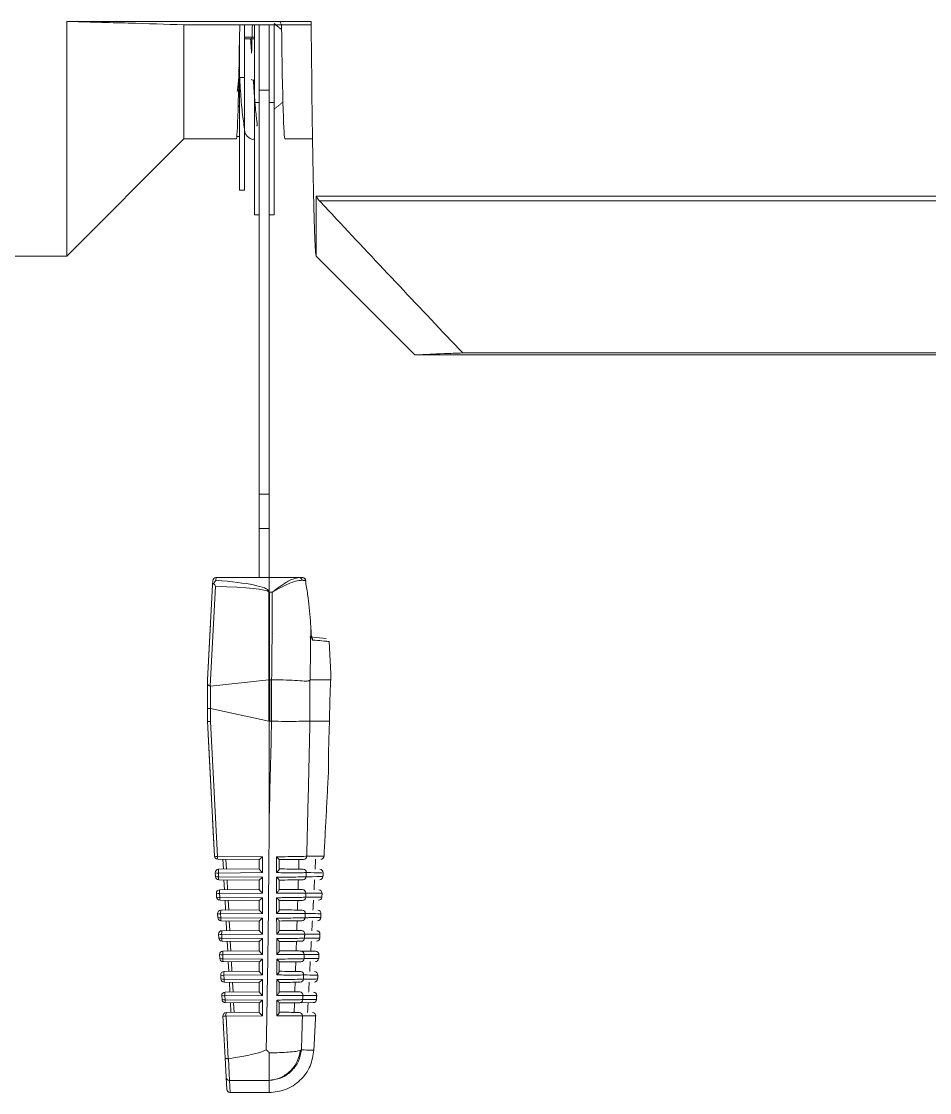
# Model space of a CAD drawing. Extents: x 12.1 to 108.7, y 1 to 80.4.
# Drawn here: x 20.497 to 23.248, y 27.566 to 30.81 of the extents above; entities that cross this region are included whole.
import ezdxf

# ---------------------------------------------------------------- set-up
doc = ezdxf.new("R2010")
doc.units = 0
doc.header["$MEASUREMENT"] = 0
doc.linetypes.add('SLD-Solid', pattern=[0])
doc.layers.add('OBJECT', color=7, linetype='CONTINUOUS')

msp = doc.modelspace()

# ---------------------------------------------------------------- linework, layer by layer
at = {"layer": 'OBJECT', "linetype": 'SLD-Solid', "lineweight": 15}
for p, q in [((20.6343, 30.8105), (21.2798, 30.8105)), ((20.6343, 30.8105), (20.6343, 30.0994)), ((21.1582, 30.8002), (20.9893, 30.8002)), ((20.9893, 30.8002), (20.9893, 30.4544)), ((21.1584, 30.8006), (21.1582, 30.8002)), ((21.1584, 30.8006), (21.2846, 30.8006)), ((21.1727, 30.7628), (21.1727, 30.8006)), ((21.2027, 30.5648), (21.2027, 30.8006)), ((21.2177, 30.5648), (21.2177, 30.8006)), ((21.2477, 30.6018), (21.2477, 30.8006)), ((21.2627, 30.8006), (21.2627, 30.5648)), ((21.2798, 30.8105), (21.2798, 30.8102)), ((21.2798, 30.8102), (21.3748, 30.8102)), ((21.2798, 30.8102), (21.2849, 30.7999)), ((21.2849, 30.7999), (21.3749, 30.7999)), ((21.1577, 30.7654), (21.1577, 30.6403)), ((21.1727, 30.7628), (21.2027, 30.7628)), ((21.1727, 30.7575), (21.1727, 30.7628)), ((21.1727, 30.7575), (21.1727, 30.6403)), ((21.1727, 30.6403), (21.1577, 30.6403)), ((21.1577, 30.2998), (21.1577, 30.6403)), ((21.1727, 30.2998), (21.1727, 30.6403)), ((21.2177, 30.6018), (21.2477, 30.6018)), ((21.2477, 30.5879), (21.2477, 30.6018)), ((21.1577, 30.5918), (21.1545, 30.5918)), ((21.1577, 30.5902), (21.1545, 30.5902)), ((21.2177, 30.5648), (21.2027, 30.5648)), ((21.2027, 30.5648), (21.2027, 30.2243)), ((21.2177, 30.5648), (21.2177, 30.2857)), ((21.2477, 30.5879), (21.2477, 30.5648)), ((21.2627, 30.5648), (21.2477, 30.5648)), ((21.2477, 30.5031), (21.2477, 30.5648)), ((21.2627, 30.2243), (21.2627, 30.5648)), ((21.1535, 30.555), (21.1577, 30.555)), ((21.1535, 30.5517), (21.1577, 30.5517)), ((21.2477, 29.3787), (21.2477, 30.5031)), ((20.6343, 30.0994), (20.9893, 30.4544)), ((20.9893, 30.4544), (21.1478, 30.4544)), ((21.1494, 30.4618), (21.1577, 30.4618)), ((21.3789, 30.4544), (21.2953, 30.4544)), ((21.2177, 29.3787), (21.2177, 30.2857)), ((21.3903, 30.2813), (26.5023, 30.2813)), ((21.3903, 30.2813), (21.3903, 30.0994)), ((26.5113, 30.2673), (21.3998, 30.2673)), ((20.2537, 30.0994), (20.6343, 30.0994)), ((21.3903, 30.0994), (21.689, 29.8007)), ((24.2785, 29.8007), (21.7067, 29.8007)), ((27.5475, 29.8062), (21.8341, 29.8062)), ((21.2177, 29.3787), (21.2477, 29.3787)), ((21.2177, 29.2746), (21.2177, 29.3787)), ((21.2477, 29.2746), (21.2477, 29.3787)), ((21.2177, 29.2746), (21.2477, 29.2746)), ((21.2177, 29.126), (21.2177, 29.2746)), ((21.2477, 29.126), (21.2477, 29.2746)), ((21.0602, 28.816), (21.0758, 29.1043)), ((21.0758, 29.1043), (21.0765, 29.1165)), ((21.0865, 29.1259), (21.0861, 29.1177)), ((21.0954, 29.126), (21.2477, 29.126)), ((21.2477, 29.126), (21.3394, 29.126)), ((21.2477, 29.0846), (21.2477, 29.126)), ((21.0849, 29.0996), (21.0685, 28.7975)), ((21.0746, 29.0826), (21.0745, 29.0795)), ((21.2469, 28.816), (21.2469, 29.0816)), ((21.2485, 29.0816), (21.2485, 28.816)), ((21.2569, 29.0816), (21.2485, 29.0816)), ((21.0694, 28.9863), (21.0602, 28.816)), ((21.2586, 28.9559), (21.2584, 28.9559)), ((21.371, 28.9461), (21.4198, 28.9418)), ((21.3748, 28.9571), (21.3748, 28.9571)), ((21.4342, 28.8339), (21.4289, 28.9324)), ((21.0602, 28.8078), (21.0602, 28.816)), ((21.2461, 28.8159), (21.0699, 28.7972)), ((21.2461, 28.8159), (21.2469, 28.816)), ((21.2461, 28.6914), (21.2461, 28.8159)), ((21.2485, 28.816), (21.2493, 28.816)), ((21.2493, 28.816), (21.2493, 28.691)), ((21.2545, 28.816), (21.2493, 28.816)), ((21.2545, 28.691), (21.2545, 28.816)), ((21.2545, 28.816), (21.255, 28.816)), ((21.371, 28.8155), (21.371, 28.691)), ((21.3717, 28.816), (21.4341, 28.816)), ((21.0602, 28.7302), (21.0602, 28.8078)), ((21.0699, 28.7972), (21.0699, 28.7296)), ((21.0602, 28.691), (21.0602, 28.7302)), ((21.0697, 28.7296), (21.0697, 28.6901)), ((21.0699, 28.7296), (21.0697, 28.7296)), ((21.0699, 28.7296), (21.2461, 28.6914)), ((21.0602, 28.691), (21.0602, 28.691)), ((21.0818, 28.2822), (21.0602, 28.691)), ((21.0602, 28.691), (21.0655, 28.5899)), ((21.0697, 28.6901), (21.0912, 28.2815)), ((21.2477, 28.4024), (21.2477, 28.691)), ((21.2493, 28.691), (21.2545, 28.691)), ((21.2549, 28.691), (21.2545, 28.691)), ((21.3711, 28.691), (21.4306, 28.691)), ((21.4306, 28.691), (21.4306, 28.691)), ((21.0655, 28.5899), (21.0726, 28.456)), ((21.0758, 28.3955), (21.0779, 28.3555)), ((21.0779, 28.3555), (21.0818, 28.2822)), ((21.0912, 28.2815), (21.2272, 28.2804)), ((21.2177, 28.2717), (21.0917, 28.2728)), ((21.1089, 28.2425), (21.1073, 28.2726)), ((21.1167, 28.2725), (21.1183, 28.2425)), ((21.2177, 28.2433), (21.2177, 28.2717)), ((21.2272, 28.2804), (21.2272, 28.2323)), ((21.085, 28.2202), (21.0844, 28.2318)), ((21.2272, 28.2323), (21.0939, 28.2311)), ((21.0939, 28.2311), (21.0945, 28.2195)), ((21.0943, 28.2423), (21.2177, 28.2434)), ((21.0945, 28.2195), (21.2272, 28.2184)), ((21.2177, 28.2097), (21.0949, 28.2107)), ((21.1122, 28.1805), (21.1106, 28.2106)), ((21.12, 28.2105), (21.1216, 28.1806)), ((21.2177, 28.1813), (21.2177, 28.2097)), ((21.2272, 28.2184), (21.2272, 28.1703)), ((21.0883, 28.1582), (21.0877, 28.1698)), ((21.2272, 28.1703), (21.0972, 28.1691)), ((21.0972, 28.1691), (21.0978, 28.1575)), ((21.0976, 28.1804), (21.2177, 28.1814)), ((21.0978, 28.1575), (21.2272, 28.1564)), ((21.2177, 28.1477), (21.0982, 28.1487)), ((21.1154, 28.1185), (21.1139, 28.1486)), ((21.1233, 28.1485), (21.1249, 28.1186)), ((21.2177, 28.1193), (21.2177, 28.1477)), ((21.2272, 28.1564), (21.2272, 28.1083)), ((21.0916, 28.0961), (21.091, 28.1079)), ((21.2272, 28.1083), (21.1004, 28.1072)), ((21.1004, 28.1072), (21.1011, 28.0955)), ((21.1009, 28.1184), (21.2177, 28.1194)), ((21.1011, 28.0955), (21.2272, 28.0944)), ((21.2177, 28.0857), (21.1015, 28.0867)), ((21.1187, 28.0565), (21.1171, 28.0865)), ((21.1266, 28.0865), (21.1281, 28.0566)), ((21.2177, 28.0573), (21.2177, 28.0857)), ((21.2272, 28.0944), (21.2272, 28.0463)), ((21.0949, 28.0341), (21.0942, 28.0459)), ((21.2272, 28.0463), (21.1037, 28.0452)), ((21.1037, 28.0452), (21.1043, 28.0334)), ((21.1041, 28.0564), (21.2177, 28.0574)), ((21.1043, 28.0334), (21.2272, 28.0324)), ((21.2272, 28.0324), (21.2272, 27.9843)), ((21.2177, 28.0237), (21.1048, 28.0246)), ((21.122, 27.9946), (21.1204, 28.0245)), ((21.1298, 28.0244), (21.1314, 27.9947)), ((21.2177, 27.9953), (21.2177, 28.0237)), ((21.0981, 27.9721), (21.0975, 27.9839)), ((21.2272, 27.9843), (21.107, 27.9832)), ((21.107, 27.9832), (21.1076, 27.9714)), ((21.1074, 27.9944), (21.2177, 27.9954)), ((21.1076, 27.9714), (21.2272, 27.9704)), ((21.2272, 27.9704), (21.2272, 27.9223)), ((21.3438, 27.9948), (21.3882, 27.9944)), ((21.2177, 27.9617), (21.108, 27.9626)), ((21.1253, 27.9326), (21.1237, 27.9625)), ((21.1331, 27.9624), (21.1347, 27.9327)), ((21.2177, 27.9333), (21.2177, 27.9617)), ((21.1014, 27.9101), (21.1008, 27.922)), ((21.2272, 27.9223), (21.1103, 27.9213)), ((21.1103, 27.9213), (21.1109, 27.9094)), ((21.1107, 27.9325), (21.2177, 27.9334)), ((21.1109, 27.9094), (21.2272, 27.9084)), ((21.2272, 27.9084), (21.2272, 27.8603)), ((21.2177, 27.8997), (21.1113, 27.9006)), ((21.114, 27.8705), (21.2177, 27.8714)), ((21.1285, 27.8706), (21.127, 27.9005)), ((21.1364, 27.9004), (21.138, 27.8707)), ((21.2177, 27.8713), (21.2177, 27.8997)), ((21.1047, 27.848), (21.1041, 27.86)), ((21.2272, 27.8603), (21.1135, 27.8593)), ((21.1135, 27.8593), (21.1142, 27.8473)), ((21.1142, 27.8473), (21.2272, 27.8464)), ((21.2177, 27.8377), (21.1146, 27.8386)), ((21.1318, 27.8087), (21.1302, 27.8384)), ((21.1397, 27.8383), (21.1412, 27.8087)), ((21.2177, 27.8093), (21.2177, 27.8377)), ((21.2272, 27.8464), (21.2272, 27.7983)), ((21.3401, 27.8382), (21.3811, 27.8386)), ((21.1172, 27.8085), (21.2177, 27.8094)), ((21.114, 27.671), (21.1073, 27.798)), ((21.1073, 27.798), (21.109, 27.7664)), ((21.2272, 27.7983), (21.1168, 27.7973)), ((21.1168, 27.7973), (21.1236, 27.6686)), ((21.1171, 27.6124), (21.114, 27.671)), ((21.1239, 27.6687), (21.1271, 27.6031)), ((21.1171, 27.6124), (21.1191, 27.5755)), ((21.2477, 27.6031), (21.1271, 27.6031)), ((21.1271, 27.6031), (21.1291, 27.566))]:
    msp.add_line(p, q, dxfattribs=at)
at = {"layer": 'OBJECT', "linetype": 'SLD-Solid', "lineweight": 15, "flags": 128}
for points in [[(21.0863, 29.126), (21.0864, 29.126), (21.0865, 29.1259)], [(21.3736, 28.9753), (21.3738, 28.9753), (21.3738, 28.9753)], [(21.3745, 28.9571), (21.3748, 28.9571), (21.3748, 28.9571)], [(21.0602, 28.816), (21.0602, 28.816)], [(21.0602, 28.691), (21.0602, 28.691)]]:
    msp.add_lwpolyline(points, dxfattribs=at)
at = {"layer": 'OBJECT', "linetype": 'SLD-Solid', "lineweight": 15}
for centre, radius, start, end in [((21.202, 30.6571), 0.0245, 247.8268, 271.6856), ((21.0865, 29.116), 0.01, 90.809, 176.8941), ((21.0865, 29.116), 0.00999, 89.9506, 176.8551), ((21.3383, 29.1175), 0.00857, 1.3596, 82.7702), ((21.3491, 29.116), 0.01, 9.2546, 90), ((21.3484, 29.117), 0.00906, 2.8157, 85.6379), ((21.3596, 29.1066), 0.0111, 93.647, 101.4948), ((21.3374, 28.9902), 0.1302, 133.5438, 134.5094), ((21.2485, 28.9658), 0.1158, 89.9998, 90.7808), ((21.3699, 28.9362), 0.01, 2.5491, 44.0319), ((21.0879, 28.3017), 0.0204, 252.3835, 279.2788), ((21.0918, 28.2828), 0.01, 183.0226, 269.5), ((21.1322, 28.2792), 0.041, 176.6853, 189), ((21.3515, 28.2822), 0.00987, 271.1354, 357.7395), ((21.4038, 28.2828), 0.01, 270.5, 353.0416), ((21.0944, 28.2323), 0.01, 90.5, 183.0226), ((21.0906, 28.2512), 0.0204, 252.3835, 279.2788), ((21.1483, 28.2346), 0.0545, 171.8664, 183.6806), ((21.3502, 28.2329), 0.0099, 356.3727, 88.7893), ((21.4011, 28.2323), 0.01, 353.4435, 89.5), ((21.0912, 28.2396), 0.0204, 252.3835, 279.2788), ((21.095, 28.2207), 0.01, 183.0226, 269.5), ((21.1354, 28.2171), 0.041, 176.6853, 189), ((21.3499, 28.2202), 0.00987, 271.1155, 357.7169), ((21.4005, 28.2207), 0.01, 270.5, 353.5539), ((21.0977, 28.1704), 0.01, 90.5, 183.0226), ((21.0939, 28.1893), 0.0204, 252.3835, 279.2788), ((21.1516, 28.1726), 0.0545, 171.8664, 183.6806), ((21.3486, 28.1709), 0.0099, 356.3921, 88.8118), ((21.3979, 28.1704), 0.01, 353.9939, 89.5), ((21.0945, 28.1776), 0.0204, 252.3835, 279.2788), ((21.0983, 28.1587), 0.01, 183.0226, 269.5), ((21.1387, 28.1551), 0.041, 176.6853, 189), ((21.3483, 28.1582), 0.00988, 271.0959, 357.6945), ((21.3973, 28.1587), 0.01, 270.5, 354.0669), ((21.101, 28.1084), 0.01, 90.5, 183.0226), ((21.0971, 28.1273), 0.0204, 252.3835, 279.2788), ((21.1549, 28.1107), 0.0545, 171.8664, 183.6806), ((21.347, 28.1089), 0.00991, 356.4113, 88.834), ((21.3946, 28.1084), 0.01, 354.4978, 89.5), ((21.0978, 28.1156), 0.0204, 252.3835, 279.2788), ((21.1016, 28.0967), 0.01, 183.0226, 269.5), ((21.142, 28.0931), 0.041, 176.6853, 189), ((21.3467, 28.0961), 0.00988, 271.0765, 357.6725), ((21.394, 28.0967), 0.01, 270.5, 354.5807), ((21.1042, 28.0464), 0.01, 90.5, 183.0226), ((21.1004, 28.0653), 0.0204, 252.3835, 279.2788), ((21.101, 28.0536), 0.0204, 252.3835, 279.2788), ((21.1049, 28.0346), 0.01, 183.0226, 269.5), ((21.1581, 28.0487), 0.0545, 171.8664, 183.6806), ((21.1453, 28.0311), 0.041, 176.6853, 189), ((21.345, 28.0341), 0.00988, 271.0575, 357.6507), ((21.3453, 28.0469), 0.00991, 356.4302, 88.8558), ((21.3908, 28.0346), 0.01, 270.5, 355.0953), ((21.3914, 28.0464), 0.01, 355.0037, 89.5), ((21.1075, 27.9844), 0.01, 90.5, 183.0226), ((21.1037, 28.0034), 0.0204, 252.3835, 279.2788), ((21.1043, 27.9915), 0.0204, 252.3835, 279.2788), ((21.1081, 27.9726), 0.01, 183.0226, 269.5), ((21.1614, 27.9867), 0.0545, 171.8664, 183.6806), ((21.1485, 27.969), 0.041, 176.6853, 189), ((21.3433, 27.9721), 0.00989, 271.0387, 357.6293), ((21.3437, 27.9849), 0.00991, 356.4488, 88.8773), ((21.3875, 27.9726), 0.01, 270.5, 355.6107), ((21.3881, 27.9844), 0.01, 355.5116, 89.5), ((21.1108, 27.9225), 0.01, 90.5, 183.0226), ((21.107, 27.9414), 0.0204, 252.3835, 279.2788), ((21.1076, 27.9295), 0.0204, 252.3835, 279.2788), ((21.1114, 27.9106), 0.01, 183.0226, 269.5), ((21.1647, 27.9248), 0.0545, 171.8664, 183.6806), ((21.1518, 27.907), 0.041, 176.6853, 189), ((21.3416, 27.9101), 0.00989, 271.0203, 357.6082), ((21.342, 27.9229), 0.00991, 356.4672, 88.8985), ((21.3843, 27.9106), 0.01, 270.5, 356.1269), ((21.3849, 27.9225), 0.01, 356.0214, 89.5), ((21.114, 27.8605), 0.01, 90.5, 183.0226), ((21.1679, 27.8628), 0.0545, 171.8664, 183.6806), ((21.3402, 27.8609), 0.00992, 356.4854, 88.9194), ((21.3816, 27.8605), 0.01, 356.5294, 89.5), ((21.1102, 27.8794), 0.0204, 252.3835, 279.2788), ((21.1109, 27.8675), 0.0204, 252.3835, 279.2788), ((21.1147, 27.8486), 0.01, 183.0226, 269.5), ((21.1551, 27.845), 0.041, 176.6853, 189), ((21.3399, 27.8481), 0.00989, 271.0021, 357.5873), ((21.381, 27.8486), 0.01, 270.5, 356.6441), ((21.1173, 27.7985), 0.01, 90.5, 183.0226), ((21.1712, 27.8008), 0.0545, 171.8664, 183.6806), ((21.3385, 27.799), 0.00992, 356.5032, 88.9399), ((21.3784, 27.7985), 0.01, 356.9496, 89.5), ((21.1135, 27.8174), 0.0204, 252.3835, 279.2788), ((21.127, 27.613), 0.00991, 183.4707, 270.555), ((21.1291, 27.576), 0.01, 183.0226, 265.0653)]:
    msp.add_arc(centre, radius, start, end, dxfattribs=at)
for centre, major_axis, ratio, start_param, end_param in [((21.1478, 32.6844), (0, 2.23), 0.008727, 3.141593, 3.705987), ((21.2953, 32.6844), (0, 2.23), 0.008727, 2.577448, 3.141593), ((21.3903, 32.6844), (0, 2.585), 0.008727, 2.381867, 3.141593), ((21.1703, 32.6918), (0, 2.23), 0.008727, 3.262859, 3.286517), ((20.679, 29.066), (0.5695, 0.0157), 0.101686, 0.049862, 0.771527), ((20.6774, 29.0738), (0.5695, 0.0078), 0.050872, 0.051969, 0.772633), ((20.6774, 29.0738), (0.5695, 0.0078), 0.050872, 6.28249, 6.335154), ((20.679, 29.066), (0.5695, 0.0157), 0.101686, 6.280384, 6.333048), ((19.1852, 29.1738), (0, 7.8848), 0.262774, 4.666998, 4.700689), ((21.0702, 28.8346), (0.0006, 0.0374), 0.267094, 3.033482, 3.174083), ((21.0702, 28.7302), (0.01, 0), 0.061163, 3.141593, 4.660029), ((21.0702, 28.6913), (0.01, 0.00026), 0.120424, 3.14477, 4.656852), ((21.2493, 27.713), (-0.0064, 0.9787), 0.122438, 6.24272, 6.255809), ((19.1852, 32.7094), (0, 19.0675), 0.111038, 4.484542, 4.500054), ((21.2493, 27.7137), (0, 0.9773), 0.122785, 0, 0.013091), ((21.2277, 28.2816), (0.00999, 0.00991), 0.035372, 3.176643, 4.624979), ((21.2277, 28.2335), (0.00996, -0.00988), 0.087934, 3.228543, 4.746979), ((21.2277, 28.2196), (0.00999, 0.00991), 0.035372, 3.176643, 4.624979), ((21.2277, 28.1715), (0.00996, -0.00988), 0.087934, 3.228543, 4.746979), ((21.2277, 28.1576), (0.00999, 0.00991), 0.035372, 3.176643, 4.624979), ((21.2277, 28.1095), (0.00996, -0.00988), 0.087934, 3.228543, 4.746979), ((21.2277, 28.0956), (0.00999, 0.00991), 0.035372, 3.176643, 4.624979), ((21.2277, 28.0475), (0.00996, -0.00988), 0.087934, 3.228543, 4.746979), ((21.2277, 28.0336), (0.00999, 0.00991), 0.035372, 3.176643, 4.624979), ((21.2277, 27.9855), (0.00996, -0.00988), 0.087934, 3.228543, 4.746979), ((21.2277, 27.9716), (0.00999, 0.00991), 0.035372, 3.176643, 4.624979), ((21.2277, 27.9235), (0.00996, -0.00988), 0.087934, 3.228543, 4.746979), ((21.2277, 27.9096), (0.00999, 0.00991), 0.035372, 3.176643, 4.624979), ((21.2277, 27.8615), (0.00996, -0.00988), 0.087934, 3.228543, 4.746979), ((21.2277, 27.8476), (0.00999, 0.00991), 0.035372, 3.176643, 4.624979), ((21.2277, 27.7995), (0.00996, -0.00988), 0.087934, 3.228543, 4.746979), ((18.9579, 27.7211), (2.2897, -0.0147), 0.052015, 5.95327, 6.194383)]:
    msp.add_ellipse(centre, major_axis=major_axis, ratio=ratio, start_param=start_param, end_param=end_param, dxfattribs=at)
for points, knots in [([(20.9893, 30.8002), (20.9344, 30.802), (20.8245, 30.8055), (20.6978, 30.8088), (20.6343, 30.8105)], [0, 0, 0, 0, 0.499094, 1, 1, 1, 1]), ([(21.1967, 30.8006), (21.1963, 30.7875), (21.1955, 30.7645), (21.1947, 30.7293), (21.1944, 30.7141)], [0, 0, 0, 0, 0.571364, 1, 1, 1, 1]), ([(21.1944, 30.7141), (21.194, 30.7191), (21.193, 30.7356), (21.1919, 30.7485), (21.1911, 30.7575)], [0, 0, 0, 0, 0.29775, 1, 1, 1, 1]), ([(21.1561, 30.672), (21.1566, 30.6632), (21.1579, 30.642), (21.1609, 30.5966), (21.1648, 30.5391), (21.1726, 30.4893), (21.1735, 30.4673), (21.195, 30.4516), (21.1998, 30.4533), (21.2027, 30.4543)], [0, 0, 0, 0, 0.080737, 0.19395, 0.411032, 0.636955, 0.835781, 0.899732, 1, 1, 1, 1]), ([(21.151, 30.5983), (21.1516, 30.6031), (21.1537, 30.6211), (21.1556, 30.6411), (21.1571, 30.6558)], [0, 0, 0, 0, 0.2697304, 1, 1, 1, 1]), ([(21.2094, 30.4946), (21.2102, 30.4946), (21.2123, 30.4946), (21.2107, 30.5027), (21.209, 30.518), (21.2063, 30.5423), (21.2036, 30.5753), (21.2013, 30.6071), (21.2, 30.6277), (21.1996, 30.6329)], [0, 0, 0, 0, 0.074374, 0.208782, 0.352666, 0.511514, 0.70171, 0.924821, 1, 1, 1, 1]), ([(21.3998, 30.2673), (21.3981, 30.2692), (21.3953, 30.2724), (21.3923, 30.2766), (21.3906, 30.2796), (21.3904, 30.2807), (21.3903, 30.2813)], [0, 0, 0, 0, 0.367189, 0.619672, 0.822539, 1, 1, 1, 1]), ([(21.3998, 30.2673), (21.4168, 30.2492), (21.5608, 30.0947), (21.706, 29.9414), (21.8341, 29.8062)], [0, 0, 0, 0, 0.117583, 1, 1, 1, 1]), ([(21.7067, 29.8007), (21.7025, 29.8007), (21.6919, 29.8007), (21.6901, 29.8007), (21.689, 29.8007)], [0, 0, 0, 0, 0.395238, 1, 1, 1, 1]), ([(21.8341, 29.8062), (21.8143, 29.8056), (21.7754, 29.8044), (21.7323, 29.8026), (21.7152, 29.8013), (21.7067, 29.8007)], [0, 0, 0, 0, 0.341466, 0.670025, 1, 1, 1, 1]), ([(21.0758, 29.1043), (21.0758, 29.1043), (21.0758, 29.1047), (21.0761, 29.1056), (21.0771, 29.107), (21.0788, 29.108), (21.08, 29.1084), (21.0802, 29.1085)], [0, 0, 0, 0, 0.017181, 0.202287, 0.556603, 0.898381, 1, 1, 1, 1]), ([(21.0802, 29.1085), (21.0815, 29.1109), (21.0834, 29.1144), (21.0854, 29.1169), (21.0861, 29.1176), (21.0861, 29.1177)], [0, 0, 0, 0, 0.696361, 0.978817, 1, 1, 1, 1]), ([(21.0849, 29.0996), (21.0849, 29.0997), (21.0832, 29.1027), (21.0817, 29.1056), (21.0802, 29.1085)], [0, 0, 0, 0, 0.019973, 1, 1, 1, 1]), ([(21.2569, 29.0816), (21.2571, 29.0816), (21.2581, 29.0825), (21.2614, 29.085), (21.2726, 29.0935), (21.293, 29.1079), (21.3184, 29.1227), (21.333, 29.125), (21.3394, 29.126)], [0, 0, 0, 0, 0.00366, 0.034965, 0.112488, 0.381452, 0.732443, 1, 1, 1, 1]), ([(21.3469, 29.1177), (21.3405, 29.1171), (21.3241, 29.1156), (21.294, 29.1024), (21.27, 29.0893), (21.2581, 29.0822), (21.2571, 29.0816), (21.2569, 29.0816)], [0, 0, 0, 0, 0.244744, 0.626729, 0.967928, 0.996144, 1, 1, 1, 1]), ([(21.3736, 28.9753), (21.3732, 28.9819), (21.3711, 29.0152), (21.3664, 29.0627), (21.3597, 29.1033), (21.3574, 29.1174)], [0, 0, 0, 0, 0.1396833, 0.6986629, 1, 1, 1, 1]), ([(21.3799, 28.9367), (21.3794, 28.9369), (21.3784, 28.9375), (21.3769, 28.9412), (21.3756, 28.9465), (21.3749, 28.9522), (21.3746, 28.9558), (21.3745, 28.9571)], [0, 0, 0, 0, 0.2190622, 0.4380201, 0.659218, 0.8799994, 1, 1, 1, 1]), ([(21.3752, 28.9522), (21.3751, 28.9529), (21.3749, 28.9544), (21.3749, 28.9561), (21.3748, 28.9571)], [0, 0, 0, 0, 0.429135, 1, 1, 1, 1]), ([(21.3772, 28.9426), (21.3772, 28.9426), (21.3772, 28.9426), (21.3768, 28.9435), (21.3763, 28.9455), (21.3756, 28.9485), (21.3754, 28.9511), (21.3752, 28.9522)], [0, 0, 0, 0, 0.090218, 0.251791, 0.4844, 0.77838, 1, 1, 1, 1]), ([(21.4289, 28.9324), (21.4288, 28.9324), (21.4282, 28.9324), (21.4226, 28.9329), (21.399, 28.935), (21.3799, 28.9367)], [0, 0, 0, 0, 0.045653, 0.228294, 1, 1, 1, 1]), ([(21.255, 28.816), (21.2601, 28.8161), (21.2787, 28.8163), (21.3097, 28.8155), (21.3419, 28.8139), (21.3624, 28.8109), (21.3686, 28.8142), (21.371, 28.8155)], [0, 0, 0, 0, 0.097508, 0.351331, 0.599304, 0.843154, 1, 1, 1, 1]), ([(21.4306, 28.691), (21.4307, 28.707), (21.4309, 28.739), (21.4324, 28.7816), (21.4335, 28.8052), (21.434, 28.8145), (21.4341, 28.8158)], [0, 0, 0, 0, 0.315568, 0.631102, 0.947588, 1, 1, 1, 1]), ([(21.4341, 28.816), (21.4341, 28.8227), (21.4342, 28.8312), (21.4342, 28.8334), (21.4342, 28.8339)], [0, 0, 0, 0, 0.7918371, 1, 1, 1, 1]), ([(21.4341, 28.8158), (21.4341, 28.8159), (21.4341, 28.8159), (21.4341, 28.816), (21.4341, 28.816), (21.4341, 28.816), (21.4341, 28.816)], [0, 0, 0, 0, 0.159851, 0.363921, 0.750554, 1, 1, 1, 1]), ([(21.0602, 28.8078), (21.0602, 28.8062), (21.0603, 28.8037), (21.0614, 28.8011), (21.0635, 28.7996), (21.0661, 28.7985), (21.0679, 28.7977), (21.0685, 28.7975)], [0, 0, 0, 0, 0.281503, 0.477149, 0.672463, 0.878462, 1, 1, 1, 1]), ([(21.2549, 28.691), (21.2683, 28.6908), (21.2953, 28.6902), (21.3309, 28.6904), (21.3583, 28.6912), (21.3669, 28.6911), (21.371, 28.691)], [0, 0, 0, 0, 0.253584, 0.507165, 0.760847, 1, 1, 1, 1]), ([(21.3711, 28.691), (21.3693, 28.6117), (21.3661, 28.4753), (21.3627, 28.3389), (21.3613, 28.2818)], [0, 0, 0, 0, 0.5814492, 1, 1, 1, 1]), ([(21.4277, 28.5496), (21.4277, 28.5491), (21.4277, 28.547), (21.4275, 28.5601), (21.4275, 28.5876), (21.428, 28.6278), (21.4293, 28.6644), (21.4303, 28.6857), (21.4306, 28.691)], [0, 0, 0, 0, 0.069411, 0.284852, 0.500141, 0.714748, 0.928344, 1, 1, 1, 1]), ([(21.2386, 27.696), (21.2387, 27.7016), (21.2392, 27.7301), (21.2414, 27.8495), (21.2454, 28.0792), (21.2469, 28.2863), (21.2477, 28.4024)], [0, 0, 0, 0, 0.024148, 0.120739, 0.507103, 1, 1, 1, 1]), ([(21.2698, 28.2803), (21.2724, 28.2804), (21.2816, 28.2804), (21.3029, 28.2806), (21.3306, 28.281), (21.3523, 28.2814), (21.3587, 28.2817), (21.3613, 28.2818)], [0, 0, 0, 0, 0.059775, 0.207161, 0.501412, 0.795934, 1, 1, 1, 1]), ([(21.2699, 28.2323), (21.2699, 28.2389), (21.2699, 28.2549), (21.2698, 28.2709), (21.2698, 28.2803)], [0, 0, 0, 0, 0.4125571, 1, 1, 1, 1]), ([(21.2698, 28.2803), (21.2698, 28.2803), (21.2708, 28.2793), (21.273, 28.2772), (21.2756, 28.2745), (21.2774, 28.2725), (21.2776, 28.272), (21.2777, 28.2717)], [0, 0, 0, 0, 0.007744, 0.250695, 0.570354, 0.807208, 1, 1, 1, 1]), ([(21.3517, 28.2723), (21.3478, 28.2723), (21.34, 28.2722), (21.3138, 28.272), (21.29, 28.2718), (21.2777, 28.2717)], [0, 0, 0, 0, 0.3242067, 0.6484903, 1, 1, 1, 1]), ([(21.3613, 28.2818), (21.3627, 28.2818), (21.3699, 28.2819), (21.3958, 28.2821), (21.4172, 28.2823), (21.4117, 28.2822), (21.4108, 28.2822)], [0, 0, 0, 0, 0.041331, 0.206679, 0.869686, 1, 1, 1, 1]), ([(21.2777, 28.2427), (21.2776, 28.2422), (21.2774, 28.2412), (21.2758, 28.2388), (21.2734, 28.2358), (21.2711, 28.2334), (21.2699, 28.2323), (21.2699, 28.2323)], [0, 0, 0, 0, 0.199298, 0.397083, 0.7009, 0.992023, 1, 1, 1, 1]), ([(21.3601, 28.2323), (21.3583, 28.2322), (21.353, 28.2321), (21.3347, 28.232), (21.3065, 28.232), (21.2835, 28.2321), (21.2725, 28.2322), (21.2699, 28.2323)], [0, 0, 0, 0, 0.148503, 0.448596, 0.748256, 0.940444, 1, 1, 1, 1]), ([(21.2777, 28.2434), (21.2889, 28.2433), (21.3115, 28.2431), (21.338, 28.2429), (21.3462, 28.2428), (21.3504, 28.2428)], [0, 0, 0, 0, 0.324373, 0.64869, 1, 1, 1, 1]), ([(21.4084, 28.2318), (21.4078, 28.2318), (21.4065, 28.2319), (21.3767, 28.2321), (21.3601, 28.2323)], [0, 0, 0, 0, 0.4408033, 1, 1, 1, 1]), ([(21.2699, 28.2183), (21.2725, 28.2183), (21.2816, 28.2184), (21.3028, 28.2186), (21.3302, 28.219), (21.3512, 28.2194), (21.3573, 28.2197), (21.3598, 28.2198)], [0, 0, 0, 0, 0.0594954, 0.2084589, 0.5058919, 0.8036082, 1, 1, 1, 1]), ([(21.2701, 28.1703), (21.27, 28.1769), (21.27, 28.1929), (21.27, 28.2089), (21.2699, 28.2183)], [0, 0, 0, 0, 0.412528, 1, 1, 1, 1]), ([(21.2699, 28.2183), (21.27, 28.2183), (21.2709, 28.2174), (21.273, 28.2154), (21.2756, 28.2127), (21.2774, 28.2106), (21.2776, 28.21), (21.2777, 28.2098)], [0, 0, 0, 0, 0.007812, 0.231081, 0.559204, 0.802812, 1, 1, 1, 1]), ([(21.3501, 28.2103), (21.3462, 28.2103), (21.3386, 28.2102), (21.3128, 28.21), (21.2896, 28.2098), (21.2777, 28.2097)], [0, 0, 0, 0, 0.328087, 0.656253, 1, 1, 1, 1]), ([(21.3598, 28.2198), (21.3612, 28.2198), (21.3682, 28.2198), (21.3936, 28.2201), (21.4142, 28.2202), (21.4087, 28.2202), (21.4079, 28.2202)], [0, 0, 0, 0, 0.042041, 0.210232, 0.884641, 1, 1, 1, 1]), ([(21.2777, 28.1806), (21.2776, 28.1801), (21.2774, 28.179), (21.2756, 28.1763), (21.273, 28.1732), (21.271, 28.1711), (21.2701, 28.1703), (21.2701, 28.1703)], [0, 0, 0, 0, 0.2034759, 0.4500542, 0.7730993, 0.9919382, 1, 1, 1, 1]), ([(21.3585, 28.1703), (21.3567, 28.1702), (21.3515, 28.1701), (21.3333, 28.17), (21.3055, 28.17), (21.2831, 28.1702), (21.2726, 28.1702), (21.2701, 28.1703)], [0, 0, 0, 0, 0.1501359, 0.4535307, 0.7564878, 0.9407209, 1, 1, 1, 1]), ([(21.2777, 28.1814), (21.2889, 28.1813), (21.3112, 28.1811), (21.337, 28.1809), (21.3448, 28.1808), (21.3488, 28.1808)], [0, 0, 0, 0, 0.328437, 0.656814, 1, 1, 1, 1]), ([(21.4056, 28.1699), (21.4049, 28.1699), (21.4033, 28.1699), (21.3745, 28.1701), (21.3585, 28.1703)], [0, 0, 0, 0, 0.444733, 1, 1, 1, 1]), ([(21.2701, 28.1563), (21.2726, 28.1563), (21.2816, 28.1564), (21.3026, 28.1566), (21.3297, 28.157), (21.35, 28.1574), (21.3559, 28.1577), (21.3582, 28.1578)], [0, 0, 0, 0, 0.059218, 0.209832, 0.510595, 0.811653, 1, 1, 1, 1]), ([(21.2702, 28.1083), (21.2702, 28.1149), (21.2702, 28.1309), (21.2701, 28.1469), (21.2701, 28.1563)], [0, 0, 0, 0, 0.412497, 1, 1, 1, 1]), ([(21.2701, 28.1563), (21.2701, 28.1563), (21.2709, 28.1555), (21.273, 28.1535), (21.2755, 28.1508), (21.2773, 28.1487), (21.2776, 28.1481), (21.2777, 28.1478)], [0, 0, 0, 0, 0.007883, 0.210618, 0.547453, 0.798165, 1, 1, 1, 1]), ([(21.3485, 28.1483), (21.3447, 28.1482), (21.3371, 28.1482), (21.3117, 28.148), (21.2891, 28.1478), (21.2777, 28.1477)], [0, 0, 0, 0, 0.332167, 0.664414, 1, 1, 1, 1]), ([(21.3582, 28.1578), (21.3595, 28.1578), (21.3664, 28.1578), (21.3914, 28.158), (21.4112, 28.1582), (21.4057, 28.1582), (21.405, 28.1582)], [0, 0, 0, 0, 0.042776, 0.213907, 0.900112, 1, 1, 1, 1]), ([(21.2777, 28.1185), (21.2776, 28.118), (21.2773, 28.1169), (21.2755, 28.1141), (21.273, 28.1111), (21.271, 28.1091), (21.2702, 28.1083), (21.2702, 28.1083)], [0, 0, 0, 0, 0.207488, 0.460443, 0.790805, 0.99185, 1, 1, 1, 1]), ([(21.3569, 28.1083), (21.3551, 28.1082), (21.35, 28.1081), (21.3318, 28.108), (21.3045, 28.108), (21.2827, 28.1082), (21.2727, 28.1082), (21.2702, 28.1083)], [0, 0, 0, 0, 0.1518446, 0.4586955, 0.7651034, 0.9409947, 1, 1, 1, 1]), ([(21.2777, 28.1194), (21.2888, 28.1193), (21.311, 28.1191), (21.3359, 28.1189), (21.3434, 28.1188), (21.3472, 28.1188)], [0, 0, 0, 0, 0.332714, 0.665366, 1, 1, 1, 1]), ([(21.4027, 28.1079), (21.4019, 28.1079), (21.3999, 28.1079), (21.3721, 28.1081), (21.3569, 28.1083)], [0, 0, 0, 0, 0.452954, 1, 1, 1, 1]), ([(21.2702, 28.0943), (21.2727, 28.0943), (21.2817, 28.0944), (21.3025, 28.0946), (21.3293, 28.095), (21.3488, 28.0954), (21.3544, 28.0957), (21.3565, 28.0957)], [0, 0, 0, 0, 0.058943, 0.211285, 0.515535, 0.820092, 1, 1, 1, 1]), ([(21.2704, 28.0462), (21.2704, 28.0529), (21.2703, 28.0689), (21.2703, 28.0849), (21.2702, 28.0943)], [0, 0, 0, 0, 0.412464, 1, 1, 1, 1]), ([(21.2702, 28.0943), (21.2703, 28.0943), (21.271, 28.0936), (21.273, 28.0917), (21.2755, 28.089), (21.2773, 28.0867), (21.2776, 28.0861), (21.2777, 28.0858)], [0, 0, 0, 0, 0.007956, 0.189278, 0.535067, 0.793252, 1, 1, 1, 1]), ([(21.3468, 28.0863), (21.3431, 28.0862), (21.3356, 28.0862), (21.3106, 28.0859), (21.2885, 28.0858), (21.2777, 28.0857)], [0, 0, 0, 0, 0.336461, 0.673003, 1, 1, 1, 1]), ([(21.3565, 28.0957), (21.3579, 28.0958), (21.3647, 28.0958), (21.3892, 28.096), (21.4082, 28.0962), (21.4028, 28.0961), (21.4022, 28.0961)], [0, 0, 0, 0, 0.043537, 0.217711, 0.916125, 1, 1, 1, 1]), ([(21.2777, 28.0565), (21.2776, 28.056), (21.2773, 28.0548), (21.2755, 28.0519), (21.273, 28.049), (21.2711, 28.047), (21.2704, 28.0463), (21.2704, 28.0462)], [0, 0, 0, 0, 0.211698, 0.471304, 0.809147, 0.991758, 1, 1, 1, 1]), ([(21.3552, 28.0463), (21.3535, 28.0462), (21.3484, 28.0461), (21.3304, 28.046), (21.3035, 28.046), (21.2822, 28.0462), (21.2728, 28.0462), (21.2704, 28.0462)], [0, 0, 0, 0, 0.153635, 0.464106, 0.774128, 0.941266, 1, 1, 1, 1]), ([(21.2704, 28.0323), (21.2728, 28.0323), (21.2817, 28.0324), (21.3023, 28.0326), (21.3288, 28.033), (21.3476, 28.0334), (21.353, 28.0336), (21.3549, 28.0337)], [0, 0, 0, 0, 0.058671, 0.2128226, 0.520728, 0.8289544, 1, 1, 1, 1]), ([(21.2705, 27.9842), (21.2705, 27.9909), (21.2705, 28.0069), (21.2704, 28.0229), (21.2704, 28.0323)], [0, 0, 0, 0, 0.41243, 1, 1, 1, 1]), ([(21.2704, 28.0323), (21.2704, 28.0323), (21.2711, 28.0317), (21.273, 28.0298), (21.2754, 28.0272), (21.2773, 28.0248), (21.2776, 28.0242), (21.2777, 28.0238)], [0, 0, 0, 0, 0.0080334, 0.1670323, 0.5220093, 0.788055, 1, 1, 1, 1]), ([(21.2777, 28.0574), (21.2887, 28.0573), (21.3107, 28.0571), (21.3348, 28.0569), (21.342, 28.0568), (21.3455, 28.0568)], [0, 0, 0, 0, 0.337221, 0.67438, 1, 1, 1, 1]), ([(21.3549, 28.0337), (21.3562, 28.0337), (21.3629, 28.0338), (21.3869, 28.034), (21.4051, 28.0342), (21.3998, 28.0341), (21.3993, 28.0341)], [0, 0, 0, 0, 0.044325, 0.221651, 0.93271, 1, 1, 1, 1]), ([(21.3999, 28.0459), (21.3988, 28.0459), (21.3966, 28.0459), (21.3697, 28.0462), (21.3552, 28.0463)], [0, 0, 0, 0, 0.461446, 1, 1, 1, 1]), ([(21.3452, 28.0243), (21.3415, 28.0242), (21.334, 28.0242), (21.3095, 28.0239), (21.288, 28.0238), (21.2777, 28.0237)], [0, 0, 0, 0, 0.340986, 0.682054, 1, 1, 1, 1]), ([(21.2777, 27.9944), (21.2776, 27.9939), (21.2773, 27.9927), (21.2755, 27.9897), (21.2731, 27.9868), (21.2712, 27.9849), (21.2706, 27.9843), (21.2705, 27.9842)], [0, 0, 0, 0, 0.216117, 0.482661, 0.828146, 0.991661, 1, 1, 1, 1]), ([(21.3535, 27.9843), (21.3519, 27.9843), (21.3468, 27.9841), (21.3289, 27.984), (21.3025, 27.9841), (21.2818, 27.9842), (21.2729, 27.9842), (21.2705, 27.9842)], [0, 0, 0, 0, 0.155511, 0.469779, 0.783591, 0.941534, 1, 1, 1, 1]), ([(21.2706, 27.9703), (21.2729, 27.9703), (21.2817, 27.9704), (21.3022, 27.9706), (21.3283, 27.971), (21.3464, 27.9714), (21.3515, 27.9716), (21.3532, 27.9717)], [0, 0, 0, 0, 0.058402, 0.214452, 0.526193, 0.838268, 1, 1, 1, 1]), ([(21.2707, 27.9223), (21.2707, 27.9289), (21.2706, 27.9449), (21.2706, 27.9609), (21.2706, 27.9703)], [0, 0, 0, 0, 0.412394, 1, 1, 1, 1]), ([(21.2706, 27.9703), (21.2706, 27.9703), (21.2711, 27.9698), (21.2729, 27.968), (21.2754, 27.9654), (21.2773, 27.9629), (21.2776, 27.9622), (21.2777, 27.9619)], [0, 0, 0, 0, 0.008114, 0.14385, 0.508241, 0.782554, 1, 1, 1, 1]), ([(21.2777, 27.9954), (21.2886, 27.9953), (21.3104, 27.9951), (21.3337, 27.9949), (21.3406, 27.9949), (21.3438, 27.9948)], [0, 0, 0, 0, 0.3419784, 0.6838918, 1, 1, 1, 1]), ([(21.3532, 27.9717), (21.3545, 27.9717), (21.3611, 27.9718), (21.3846, 27.972), (21.4021, 27.9721), (21.3968, 27.9721), (21.3964, 27.9721)], [0, 0, 0, 0, 0.045141, 0.225735, 0.949898, 1, 1, 1, 1]), ([(21.397, 27.9839), (21.3958, 27.9839), (21.3933, 27.984), (21.3673, 27.9842), (21.3535, 27.9843)], [0, 0, 0, 0, 0.470225, 1, 1, 1, 1]), ([(21.3435, 27.9622), (21.3398, 27.9622), (21.3325, 27.9621), (21.3084, 27.9619), (21.2875, 27.9617), (21.2777, 27.9617)], [0, 0, 0, 0, 0.345761, 0.691605, 1, 1, 1, 1]), ([(21.2777, 27.9323), (21.2776, 27.9318), (21.2773, 27.9305), (21.2755, 27.9275), (21.2731, 27.9247), (21.2713, 27.9228), (21.2707, 27.9223), (21.2707, 27.9223)], [0, 0, 0, 0, 0.220758, 0.494543, 0.847827, 0.99156, 1, 1, 1, 1]), ([(21.3519, 27.9223), (21.3502, 27.9223), (21.3452, 27.9221), (21.3274, 27.922), (21.3014, 27.9221), (21.2813, 27.9222), (21.273, 27.9222), (21.2707, 27.9223)], [0, 0, 0, 0, 0.157481, 0.475733, 0.793524, 0.941799, 1, 1, 1, 1]), ([(21.2707, 27.9083), (21.2731, 27.9083), (21.2817, 27.9084), (21.302, 27.9086), (21.3278, 27.909), (21.3451, 27.9094), (21.3499, 27.9096), (21.3515, 27.9097)], [0, 0, 0, 0, 0.058136, 0.216179, 0.531949, 0.848067, 1, 1, 1, 1]), ([(21.2709, 27.8603), (21.2708, 27.8669), (21.2708, 27.8829), (21.2708, 27.8989), (21.2707, 27.9083)], [0, 0, 0, 0, 0.4123561, 1, 1, 1, 1]), ([(21.2707, 27.9083), (21.2708, 27.9083), (21.2712, 27.9079), (21.2729, 27.9061), (21.2753, 27.9036), (21.2773, 27.901), (21.2776, 27.9003), (21.2777, 27.8999)], [0, 0, 0, 0, 0.008198, 0.119701, 0.493719, 0.776727, 1, 1, 1, 1]), ([(21.2777, 27.9334), (21.2885, 27.9333), (21.3101, 27.9331), (21.3325, 27.9329), (21.3391, 27.9329), (21.3421, 27.9328)], [0, 0, 0, 0, 0.347005, 0.693943, 1, 1, 1, 1]), ([(21.3515, 27.9097), (21.3528, 27.9097), (21.3592, 27.9098), (21.3823, 27.91), (21.399, 27.9101), (21.3938, 27.9101), (21.3936, 27.9101)], [0, 0, 0, 0, 0.045988, 0.229969, 0.967723, 1, 1, 1, 1]), ([(21.3941, 27.922), (21.3928, 27.922), (21.39, 27.922), (21.3649, 27.9222), (21.3519, 27.9223)], [0, 0, 0, 0, 0.479306, 1, 1, 1, 1]), ([(21.2777, 27.8703), (21.2776, 27.8697), (21.2773, 27.8684), (21.2754, 27.8653), (21.2731, 27.8625), (21.2714, 27.8608), (21.2709, 27.8603), (21.2709, 27.8603)], [0, 0, 0, 0, 0.225635, 0.506976, 0.868217, 0.991454, 1, 1, 1, 1]), ([(21.3418, 27.9002), (21.3382, 27.9002), (21.3309, 27.9001), (21.3072, 27.8999), (21.287, 27.8997), (21.2777, 27.8997)], [0, 0, 0, 0, 0.350806, 0.701696, 1, 1, 1, 1]), ([(21.2777, 27.8714), (21.2884, 27.8713), (21.3098, 27.8711), (21.3314, 27.8709), (21.3376, 27.8709), (21.3404, 27.8709)], [0, 0, 0, 0, 0.352325, 0.704581, 1, 1, 1, 1]), ([(21.3501, 27.8603), (21.3485, 27.8603), (21.3436, 27.8601), (21.3258, 27.86), (21.3004, 27.8601), (21.2809, 27.8602), (21.2731, 27.8602), (21.2709, 27.8603)], [0, 0, 0, 0, 0.1595513, 0.4819901, 0.8039617, 0.9420605, 1, 1, 1, 1]), ([(21.2709, 27.8463), (21.2732, 27.8463), (21.2817, 27.8464), (21.3018, 27.8466), (21.3272, 27.847), (21.3438, 27.8474), (21.3484, 27.8476), (21.3498, 27.8477)], [0, 0, 0, 0, 0.057873, 0.218011, 0.538018, 0.858388, 1, 1, 1, 1]), ([(21.271, 27.7983), (21.271, 27.8049), (21.271, 27.8209), (21.2709, 27.8369), (21.2709, 27.8463)], [0, 0, 0, 0, 0.412316, 1, 1, 1, 1]), ([(21.2709, 27.8463), (21.2709, 27.8463), (21.2713, 27.846), (21.2729, 27.8443), (21.2753, 27.8418), (21.2773, 27.8392), (21.2776, 27.8383), (21.2777, 27.838)], [0, 0, 0, 0, 0.008287, 0.094553, 0.478398, 0.770552, 1, 1, 1, 1]), ([(21.3401, 27.8382), (21.3365, 27.8382), (21.3293, 27.8381), (21.306, 27.8379), (21.2864, 27.8377), (21.2777, 27.8377)], [0, 0, 0, 0, 0.356145, 0.712376, 1, 1, 1, 1]), ([(21.3498, 27.8477), (21.351, 27.8477), (21.3574, 27.8477), (21.3799, 27.8479), (21.396, 27.8481), (21.3908, 27.848), (21.3907, 27.848)], [0, 0, 0, 0, 0.046867, 0.234364, 0.98622, 1, 1, 1, 1]), ([(21.3913, 27.86), (21.3897, 27.86), (21.3866, 27.86), (21.3624, 27.8602), (21.3501, 27.8603)], [0, 0, 0, 0, 0.491198, 1, 1, 1, 1]), ([(21.2777, 27.8082), (21.2776, 27.8076), (21.2773, 27.8062), (21.2753, 27.8031), (21.273, 27.8003), (21.2714, 27.7986), (21.271, 27.7983), (21.271, 27.7983)], [0, 0, 0, 0, 0.2369191, 0.5287875, 0.9000028, 0.9913411, 1, 1, 1, 1]), ([(21.2777, 27.8094), (21.2883, 27.8093), (21.3095, 27.8091), (21.3301, 27.809), (21.3361, 27.8089), (21.3387, 27.8089)], [0, 0, 0, 0, 0.357964, 0.715857, 1, 1, 1, 1]), ([(21.3484, 27.7984), (21.3468, 27.7983), (21.3419, 27.7982), (21.3243, 27.798), (21.2993, 27.7981), (21.2804, 27.7982), (21.2733, 27.7982), (21.271, 27.7983)], [0, 0, 0, 0, 0.161729, 0.488573, 0.814943, 0.942319, 1, 1, 1, 1]), ([(21.3883, 27.798), (21.3884, 27.798), (21.3934, 27.798), (21.3804, 27.7981), (21.3591, 27.7983), (21.3484, 27.7984)], [0, 0, 0, 0, 0.001446, 0.498454, 1, 1, 1, 1]), ([(21.109, 27.7664), (21.1092, 27.7626), (21.1096, 27.755), (21.1101, 27.7457), (21.1104, 27.7395), (21.1105, 27.7379), (21.1105, 27.7372)], [0, 0, 0, 0, 0.261879, 0.524407, 0.77642, 1, 1, 1, 1]), ([(21.2477, 27.6027), (21.2594, 27.6042), (21.2837, 27.6076), (21.3155, 27.629), (21.3386, 27.6597), (21.3432, 27.6838), (21.3454, 27.6954)], [0, 0, 0, 0, 0.24117, 0.5, 0.75883, 1, 1, 1, 1]), ([(21.2477, 27.566), (21.2642, 27.5678), (21.2985, 27.5715), (21.3431, 27.6009), (21.3749, 27.6439), (21.3803, 27.678), (21.383, 27.6944)], [0, 0, 0, 0, 0.240773, 0.5, 0.759227, 1, 1, 1, 1]), ([(21.2477, 27.6031), (21.2588, 27.6049), (21.2819, 27.6085), (21.3122, 27.6295), (21.3346, 27.6593), (21.3397, 27.6827), (21.3421, 27.694)], [0, 0, 0, 0, 0.2415614, 0.5, 0.7584386, 1, 1, 1, 1]), ([(21.3454, 27.6954), (21.3563, 27.6951), (21.3782, 27.6945), (21.3814, 27.6944), (21.383, 27.6944)], [0, 0, 0, 0, 0.496376, 1, 1, 1, 1]), ([(21.1236, 27.6686), (21.1225, 27.6686), (21.1203, 27.6686), (21.1174, 27.669), (21.1152, 27.6696), (21.1143, 27.6703), (21.1141, 27.6708), (21.114, 27.671), (21.114, 27.671)], [0, 0, 0, 0, 0.219281, 0.438507, 0.659241, 0.882986, 0.98583, 1, 1, 1, 1])]:
    msp.add_open_spline(points, degree=3, knots=knots, dxfattribs=at)
for points, degree in [([(21.2852, 30.7855), (21.2627, 30.8042)], 1), ([(21.1727, 30.7575), (21.2027, 30.7575)], 1), ([(21.1928, 30.7358), (21.1949, 30.7358)], 1), ([(21.2627, 30.5445), (21.2894, 30.5666)], 1), ([(21.1577, 30.2998), (21.1727, 30.2998)], 1), ([(21.2027, 30.2243), (21.2177, 30.2243)], 1), ([(21.2477, 30.2243), (21.2627, 30.2243)], 1), ([(21.0954, 29.126), (21.0865, 29.1259)], 1), ([(21.3394, 29.126), (21.3491, 29.126)], 1), ([(21.3574, 29.1174), (21.3469, 29.1177)], 1), ([(21.3736, 28.9753), (21.3717, 28.816)], 1), ([(21.3745, 28.9571), (21.3736, 28.9753)], 1), ([(21.3748, 28.9571), (21.3738, 28.9753)], 1), ([(21.4289, 28.9324), (21.4289, 28.9324)], 1), ([(21.2485, 28.816), (21.2469, 28.816)], 1), ([(21.3717, 28.816), (21.371, 28.8155)], 1), ([(21.4342, 28.8339), (21.4342, 28.8339)], 1), ([(21.371, 28.691), (21.3711, 28.691)], 1), ([(21.4137, 28.2821), (21.4278, 28.5496)], 1), ([(21.2777, 28.2717), (21.2777, 28.2427)], 1), ([(21.3379, 28.2722), (21.337, 28.2429)], 1), ([(21.3867, 28.2425), (21.3883, 28.2726)], 1), ([(21.3601, 28.2323), (21.3598, 28.2198)], 1), ([(21.4105, 28.2201), (21.4111, 28.2317)], 1), ([(21.2777, 28.2098), (21.2777, 28.1806)], 1), ([(21.336, 28.2102), (21.3351, 28.1809)], 1), ([(21.3834, 28.1805), (21.385, 28.2106)], 1), ([(21.3585, 28.1703), (21.3582, 28.1578)], 1), ([(21.4072, 28.158), (21.4079, 28.1697)], 1), ([(21.2777, 28.1478), (21.2777, 28.1185)], 1), ([(21.3341, 28.1482), (21.3331, 28.1189)], 1), ([(21.3802, 28.1183), (21.3818, 28.1488)], 1), ([(21.3569, 28.1083), (21.3565, 28.0957)], 1), ([(21.404, 28.096), (21.4046, 28.1078)], 1), ([(21.2777, 28.0858), (21.2777, 28.0565)], 1), ([(21.3321, 28.0861), (21.3312, 28.0569)], 1), ([(21.3769, 28.0564), (21.3785, 28.0867)], 1), ([(21.3552, 28.0463), (21.3549, 28.0337)], 1), ([(21.4008, 28.034), (21.4014, 28.0458)], 1), ([(21.2777, 28.0238), (21.2777, 27.9944)], 1), ([(21.3302, 28.0241), (21.3293, 27.995)], 1), ([(21.3737, 27.9944), (21.3753, 28.0247)], 1), ([(21.3535, 27.9843), (21.3532, 27.9717)], 1), ([(21.3975, 27.972), (21.3981, 27.9839)], 1), ([(21.2777, 27.9619), (21.2777, 27.9323)], 1), ([(21.3282, 27.9621), (21.3273, 27.933)], 1), ([(21.3704, 27.9324), (21.372, 27.9627)], 1), ([(21.3519, 27.9223), (21.3515, 27.9097)], 1), ([(21.3943, 27.91), (21.3949, 27.9219)], 1), ([(21.2777, 27.8999), (21.2777, 27.8703)], 1), ([(21.3262, 27.9001), (21.3253, 27.871)], 1), ([(21.3672, 27.8706), (21.3687, 27.9005)], 1), ([(21.2777, 27.838), (21.2777, 27.8082)], 1), ([(21.3243, 27.8381), (21.3233, 27.809)], 1), ([(21.3501, 27.8603), (21.3498, 27.8477)], 1), ([(21.3639, 27.8087), (21.3655, 27.8384)], 1), ([(21.391, 27.848), (21.3916, 27.86)], 1), ([(21.3484, 27.7984), (21.3454, 27.6954)], 1), ([(21.3829, 27.694), (21.3884, 27.798)], 1), ([(21.2477, 27.6868), (21.2386, 27.696)], 1), ([(21.2477, 27.6868), (21.2584, 27.6868), (21.2798, 27.6868), (21.3074, 27.6883), (21.3297, 27.6907), (21.338, 27.6929), (21.3421, 27.694)], 3), ([(21.2477, 27.6031), (21.2477, 27.6059), (21.2477, 27.6116), (21.2477, 27.6308), (21.2477, 27.6559), (21.2477, 27.6765), (21.2477, 27.6868)], 3), ([(21.3421, 27.694), (21.3454, 27.6954)], 1), ([(21.1236, 27.6686), (21.1239, 27.6687)], 1), ([(21.2477, 27.6027), (21.2477, 27.6031)], 1), ([(21.2477, 27.566), (21.2477, 27.5676), (21.2477, 27.5706), (21.2477, 27.592), (21.2477, 27.6027)], 3), ([(21.1291, 27.566), (21.2481, 27.566)], 1)]:
    msp.add_open_spline(points, degree=degree, dxfattribs=at)

doc.saveas('drawing.dxf')
